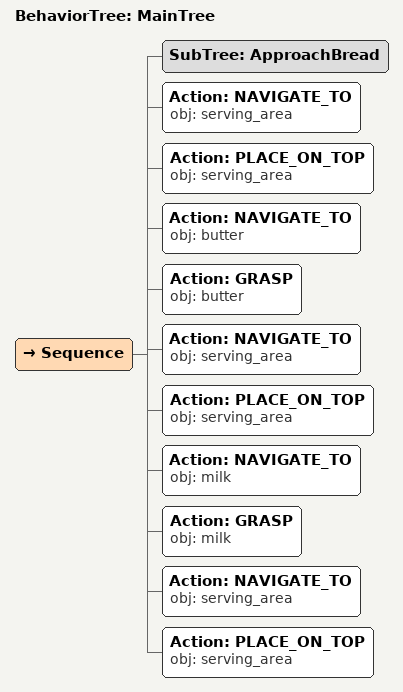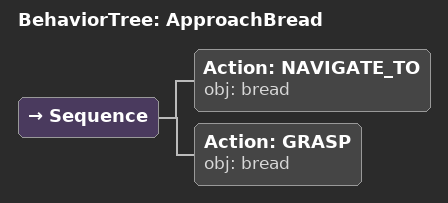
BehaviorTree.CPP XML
<root main_tree_to_execute="MainTree">
  <BehaviorTree ID="MainTree">
    <Sequence>
      <!-- Execute subtree ApproachBread -->
      <SubTree ID="ApproachBread" />
      <!-- Navigate to serving_area -->
      <Action ID="NAVIGATE_TO" obj="serving_area" />
      <!-- Place on serving_area -->
      <Action ID="PLACE_ON_TOP" obj="serving_area" />
      <!-- Navigate to butter -->
      <Action ID="NAVIGATE_TO" obj="butter" />
      <!-- Grasp butter -->
      <Action ID="GRASP" obj="butter" />
      <!-- Navigate to serving_area -->
      <Action ID="NAVIGATE_TO" obj="serving_area" />
      <!-- Place on serving_area -->
      <Action ID="PLACE_ON_TOP" obj="serving_area" />
      <!-- Navigate to milk -->
      <Action ID="NAVIGATE_TO" obj="milk" />
      <!-- Grasp milk -->
      <Action ID="GRASP" obj="milk" />
      <!-- Navigate to serving_area -->
      <Action ID="NAVIGATE_TO" obj="serving_area" />
      <!-- Place on serving_area -->
      <Action ID="PLACE_ON_TOP" obj="serving_area" />
    </Sequence>
  </BehaviorTree>
  <!-- Subtree definition ApproachBread -->
  <BehaviorTree ID="ApproachBread">
    <Sequence>
      <!-- Navigate to bread -->
      <Action ID="NAVIGATE_TO" obj="bread" />
      <!-- Grasp bread -->
      <Action ID="GRASP" obj="bread" />
    </Sequence>
  </BehaviorTree>
</root>
